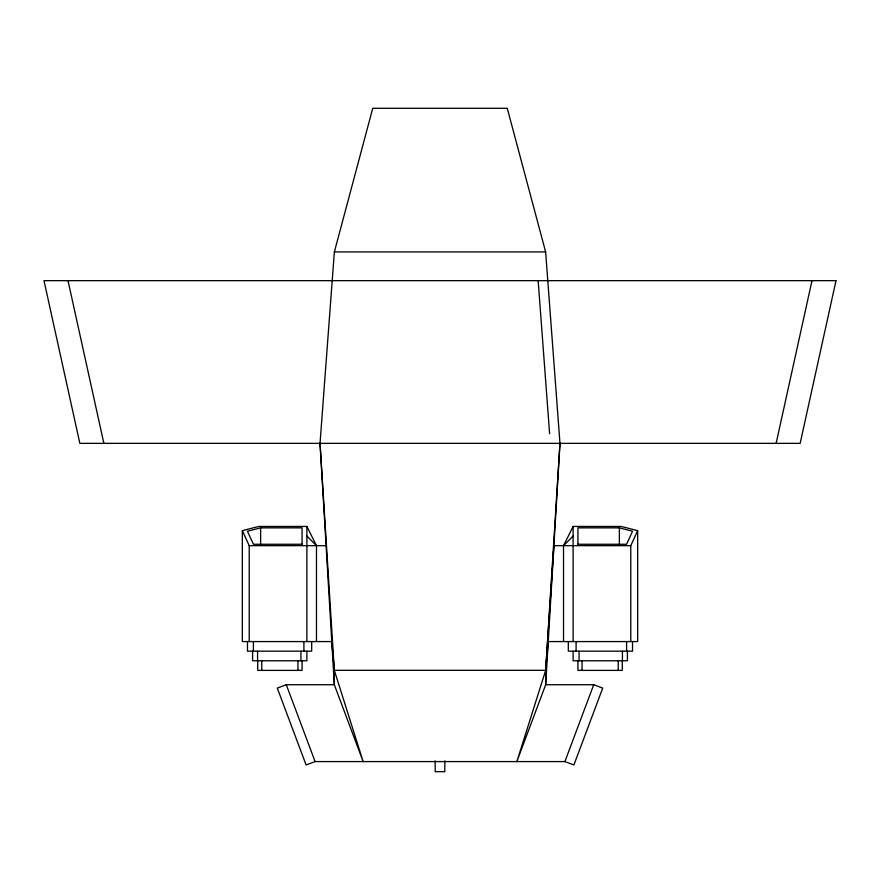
<?xml version="1.0" encoding="UTF-8"?>
<svg xmlns="http://www.w3.org/2000/svg" width="880" height="880" viewBox="0 0 880 880"><rect width="100%" height="100%" fill="white"/><g stroke="black" fill="none" stroke-linecap="round" stroke-linejoin="round"><path stroke-width="1.32" d="M316.481 641.575L316.481 545.666L306.878 526.449L258.841 526.449L242.33 530.64L242.33 641.575L331.771 641.575L334.323 670.318L363.143 761.585L334.323 684.728L320.034 443.355L334.367 251.922L372.746 108.295L507.254 108.295L545.633 251.922L559.966 443.355L545.677 684.728L516.857 761.585L545.677 670.318L548.229 641.575L637.67 641.575L637.67 530.64L621.159 526.449L573.122 526.449L563.519 545.666L563.519 641.575M559.966 443.355L545.677 670.318L545.677 684.728L593.714 684.728L602.712 688.105L573.892 764.962L564.894 761.585L315.106 761.585L306.108 764.962L277.288 688.105L286.286 684.728L334.323 684.728L334.323 670.318L320.034 443.355M776.127 443.355L811.987 280.665M564.894 761.585L593.714 684.728M630.773 641.575L630.773 545.666L637.67 530.64M563.519 545.666L573.122 536.063M302.071 544.335L302.071 527.868L260.623 527.868L247.434 531.212L253.429 544.258L302.071 544.258M334.367 251.922L545.633 251.922M577.929 544.258L626.571 544.258L632.566 531.212L619.377 527.868L577.929 527.868L577.929 544.335M242.33 530.64L249.227 545.666L326.084 545.666M630.773 545.666L553.916 545.666L545.677 670.318L334.323 670.318M306.878 536.063L316.481 545.666M286.286 684.728L315.106 761.585M68.013 280.665L103.873 443.355M538.153 280.665L549.615 433.752M632.533 641.575L632.533 651.178L568.326 651.178L568.326 641.575M627.407 651.178L627.407 660.781L573.122 660.781L573.122 651.178M626.593 641.575L626.593 651.178M622.424 651.178L622.424 660.781M622.27 660.781L622.27 670.395L577.929 670.395L577.929 660.781M619.377 527.868L619.377 544.335M618.255 660.781L618.255 670.395M582.032 660.781L582.032 670.395M579.062 651.178L579.062 660.781M576.092 641.575L576.092 651.178M573.122 526.449L573.122 641.575M444.807 760.837L444.807 771.705L435.193 771.705L435.193 760.837M311.674 641.575L311.674 651.178L247.467 651.178L247.467 641.575M306.878 526.449L306.878 641.575M306.878 651.178L306.878 660.781L252.593 660.781L252.593 651.178M303.908 641.575L303.908 651.178M302.071 660.781L302.071 670.395L257.73 670.395L257.73 660.781M300.938 651.178L300.938 660.781M297.968 660.781L297.968 670.395M261.745 660.781L261.745 670.395M260.623 527.868L260.623 544.335M257.576 651.178L257.576 660.781M253.407 641.575L253.407 651.178M249.227 545.666L249.227 641.575M836 280.665L800.151 443.355L79.849 443.355L44 280.665L836 280.665"/></g></svg>
